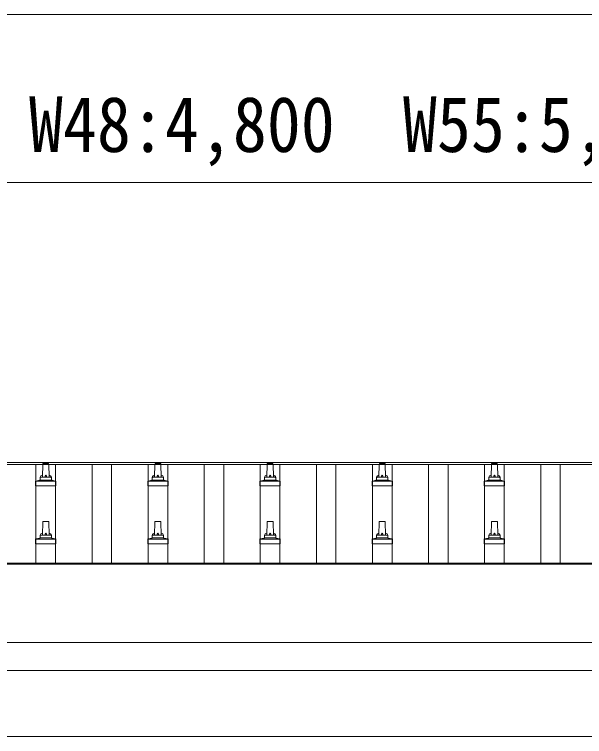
# Model space of a CAD drawing. Units: millimetres at full size, sheet at 1:50; details may follow other scales. Extents: x -14053 to 14053, y -9700 to 9700.
# Drawn here: x -9552 to -8535, y 2016 to 3304 of the extents above; entities that cross this region are included whole.
import ezdxf
from ezdxf.enums import TextEntityAlignment as Align

# ---------------------------------------------------------------- set-up
doc = ezdxf.new("R2010")
doc.units = ezdxf.units.MM
doc.header["$LTSCALE"] = 50
for name, color, linetype, lineweight in [('0-2_建具', 4, 'Continuous', 9), ('0-6_手摺', 5, 'Continuous', 5), ('0-8_外構', 6, 'Continuous', 9)]:
    doc.layers.add(name, color=color, linetype=linetype, lineweight=lineweight)
doc.styles.add('ＭＳ ゴシック', font='')
doc.styles.get('ＭＳ ゴシック').set_extended_font_data('MS Gothic')

msp = doc.modelspace()

# ---------------------------------------------------------------- linework, layer by layer
at = {"layer": '0-2_建具'}
for p, q in [((-11319.15, 2505.26), (-5918.65, 2505.26)), ((-11319.15, 2501.67), (-5896.15, 2501.67)), ((-9513.65, 2325.65), (-9513.65, 2501.67)), ((-9478.65, 2325.65), (-9478.65, 2501.67)), ((-9413.65, 2325.65), (-9413.65, 2501.67)), ((-9378.65, 2325.65), (-9378.65, 2501.67)), ((-9313.65, 2325.65), (-9313.65, 2501.67)), ((-9278.65, 2325.65), (-9278.65, 2501.67)), ((-9213.65, 2325.65), (-9213.65, 2501.67)), ((-9178.65, 2325.65), (-9178.65, 2501.67)), ((-9113.65, 2325.65), (-9113.65, 2501.67)), ((-9078.65, 2325.65), (-9078.65, 2501.67)), ((-9013.65, 2325.65), (-9013.65, 2501.67)), ((-8978.65, 2325.65), (-8978.65, 2501.67)), ((-8913.65, 2325.65), (-8913.65, 2501.67)), ((-8878.65, 2325.65), (-8878.65, 2501.67)), ((-8813.65, 2325.65), (-8813.65, 2501.67)), ((-8778.65, 2325.65), (-8778.65, 2501.67)), ((-8713.65, 2325.65), (-8713.65, 2501.67)), ((-8678.65, 2325.65), (-8678.65, 2501.67)), ((-8613.65, 2325.65), (-8613.65, 2501.67)), ((-8578.65, 2325.65), (-8578.65, 2501.67)), ((-11317.15, 2325.65), (-5918.65, 2325.65)), ((-11317.15, 2323.76), (-5896.15, 2323.76)), ((-5918.65, 2183.87), (-11317.15, 2183.87)), ((-11317.15, 2134.04), (-5918.65, 2134.04)), ((-5911.15, 2016.14), (-11199.39, 2016.14))]:
    msp.add_line(p, q, dxfattribs=at)
at = {"layer": '0-6_手摺'}
for p, q in [((-9502.15, 2478.74), (-9501.42, 2502.26)), ((-9500.42, 2503.24), (-9491.87, 2503.24)), ((-9490.87, 2502.26), (-9490.15, 2478.74)), ((-9302.15, 2478.74), (-9301.42, 2502.26)), ((-9300.42, 2503.24), (-9291.87, 2503.24)), ((-9290.87, 2502.26), (-9290.15, 2478.74)), ((-9102.15, 2478.74), (-9101.42, 2502.26)), ((-9100.42, 2503.24), (-9091.87, 2503.24)), ((-9090.87, 2502.26), (-9090.15, 2478.74)), ((-8902.15, 2478.74), (-8901.42, 2502.26)), ((-8900.42, 2503.24), (-8891.87, 2503.24)), ((-8890.87, 2502.26), (-8890.15, 2478.74)), ((-8702.15, 2478.74), (-8701.42, 2502.26)), ((-8700.42, 2503.24), (-8691.87, 2503.24)), ((-8690.87, 2502.26), (-8690.15, 2478.74)), ((-9513.63, 2471.92), (-9506.91, 2473.55)), ((-9506.53, 2473.74), (-9485.77, 2473.74)), ((-9506.15, 2474.52), (-9506.15, 2478.74)), ((-9505.15, 2478.74), (-9487.15, 2478.74)), ((-9486.15, 2474.52), (-9486.15, 2478.74)), ((-9478.66, 2471.92), (-9485.38, 2473.55)), ((-9313.63, 2471.92), (-9306.91, 2473.55)), ((-9306.53, 2473.74), (-9285.77, 2473.74)), ((-9306.15, 2474.52), (-9306.15, 2478.74)), ((-9305.15, 2478.74), (-9287.15, 2478.74)), ((-9286.15, 2474.52), (-9286.15, 2478.74)), ((-9278.66, 2471.92), (-9285.38, 2473.55)), ((-9113.63, 2471.92), (-9106.91, 2473.55)), ((-9106.53, 2473.74), (-9085.77, 2473.74)), ((-9106.15, 2474.52), (-9106.15, 2478.74)), ((-9105.15, 2478.74), (-9087.15, 2478.74)), ((-9086.15, 2474.52), (-9086.15, 2478.74)), ((-9078.66, 2471.92), (-9085.38, 2473.55)), ((-8913.63, 2471.92), (-8906.91, 2473.55)), ((-8906.53, 2473.74), (-8885.77, 2473.74)), ((-8906.15, 2474.52), (-8906.15, 2478.74)), ((-8905.15, 2478.74), (-8887.15, 2478.74)), ((-8886.15, 2474.52), (-8886.15, 2478.74)), ((-8878.66, 2471.92), (-8885.38, 2473.55)), ((-8713.63, 2471.92), (-8706.91, 2473.55)), ((-8706.53, 2473.74), (-8685.77, 2473.74)), ((-8706.15, 2474.52), (-8706.15, 2478.74)), ((-8705.15, 2478.74), (-8687.15, 2478.74)), ((-8686.15, 2474.52), (-8686.15, 2478.74)), ((-8678.66, 2471.92), (-8685.38, 2473.55)), ((-9514.4, 2463.24), (-9514.4, 2470.95)), ((-9477.9, 2463.24), (-9514.4, 2463.24)), ((-9514.02, 2471.74), (-9478.28, 2471.74)), ((-9477.9, 2463.24), (-9477.9, 2470.95)), ((-9314.4, 2463.24), (-9314.4, 2470.95)), ((-9277.9, 2463.24), (-9314.4, 2463.24)), ((-9314.02, 2471.74), (-9278.28, 2471.74)), ((-9277.9, 2463.24), (-9277.9, 2470.95)), ((-9114.4, 2463.24), (-9114.4, 2470.95)), ((-9077.9, 2463.24), (-9114.4, 2463.24)), ((-9114.02, 2471.74), (-9078.28, 2471.74)), ((-9077.9, 2463.24), (-9077.9, 2470.95)), ((-8914.4, 2463.24), (-8914.4, 2470.95)), ((-8877.9, 2463.24), (-8914.4, 2463.24)), ((-8914.02, 2471.74), (-8878.28, 2471.74)), ((-8877.9, 2463.24), (-8877.9, 2470.95)), ((-8714.4, 2463.24), (-8714.4, 2470.95)), ((-8677.9, 2463.24), (-8714.4, 2463.24)), ((-8714.02, 2471.74), (-8678.28, 2471.74)), ((-8677.9, 2463.24), (-8677.9, 2470.95)), ((-9502.15, 2375.4), (-9501.42, 2398.93)), ((-9500.42, 2399.9), (-9491.87, 2399.9)), ((-9490.87, 2398.93), (-9490.15, 2375.4)), ((-9302.15, 2375.4), (-9301.42, 2398.93)), ((-9300.42, 2399.9), (-9291.87, 2399.9)), ((-9290.87, 2398.93), (-9290.15, 2375.4)), ((-9102.15, 2375.4), (-9101.42, 2398.93)), ((-9100.42, 2399.9), (-9091.87, 2399.9)), ((-9090.87, 2398.93), (-9090.15, 2375.4)), ((-8902.15, 2375.4), (-8901.42, 2398.93)), ((-8900.42, 2399.9), (-8891.87, 2399.9)), ((-8890.87, 2398.93), (-8890.15, 2375.4)), ((-8702.15, 2375.4), (-8701.42, 2398.93)), ((-8700.42, 2399.9), (-8691.87, 2399.9)), ((-8690.87, 2398.93), (-8690.15, 2375.4)), ((-9513.63, 2368.59), (-9506.91, 2370.22)), ((-9506.53, 2370.4), (-9485.77, 2370.4)), ((-9506.15, 2371.19), (-9506.15, 2375.4)), ((-9505.15, 2375.4), (-9487.15, 2375.4)), ((-9486.15, 2371.19), (-9486.15, 2375.4)), ((-9478.66, 2368.59), (-9485.38, 2370.22)), ((-9313.63, 2368.59), (-9306.91, 2370.22)), ((-9306.53, 2370.4), (-9285.77, 2370.4)), ((-9306.15, 2371.19), (-9306.15, 2375.4)), ((-9305.15, 2375.4), (-9287.15, 2375.4)), ((-9286.15, 2371.19), (-9286.15, 2375.4)), ((-9278.66, 2368.59), (-9285.38, 2370.22)), ((-9113.63, 2368.59), (-9106.91, 2370.22)), ((-9106.53, 2370.4), (-9085.77, 2370.4)), ((-9106.15, 2371.19), (-9106.15, 2375.4)), ((-9105.15, 2375.4), (-9087.15, 2375.4)), ((-9086.15, 2371.19), (-9086.15, 2375.4)), ((-9078.66, 2368.59), (-9085.38, 2370.22)), ((-8913.63, 2368.59), (-8906.91, 2370.22)), ((-8906.53, 2370.4), (-8885.77, 2370.4)), ((-8906.15, 2371.19), (-8906.15, 2375.4)), ((-8905.15, 2375.4), (-8887.15, 2375.4)), ((-8886.15, 2371.19), (-8886.15, 2375.4)), ((-8878.66, 2368.59), (-8885.38, 2370.22)), ((-8713.63, 2368.59), (-8706.91, 2370.22)), ((-8706.53, 2370.4), (-8685.77, 2370.4)), ((-8706.15, 2371.19), (-8706.15, 2375.4)), ((-8705.15, 2375.4), (-8687.15, 2375.4)), ((-8686.15, 2371.19), (-8686.15, 2375.4)), ((-8678.66, 2368.59), (-8685.38, 2370.22)), ((-9514.4, 2359.9), (-9514.4, 2367.62)), ((-9477.9, 2359.9), (-9514.4, 2359.9)), ((-9514.02, 2368.4), (-9478.28, 2368.4)), ((-9477.9, 2359.9), (-9477.9, 2367.62)), ((-9314.4, 2359.9), (-9314.4, 2367.62)), ((-9277.9, 2359.9), (-9314.4, 2359.9)), ((-9314.02, 2368.4), (-9278.28, 2368.4)), ((-9277.9, 2359.9), (-9277.9, 2367.62)), ((-9114.4, 2359.9), (-9114.4, 2367.62)), ((-9077.9, 2359.9), (-9114.4, 2359.9)), ((-9114.02, 2368.4), (-9078.28, 2368.4)), ((-9077.9, 2359.9), (-9077.9, 2367.62)), ((-8914.4, 2359.9), (-8914.4, 2367.62)), ((-8877.9, 2359.9), (-8914.4, 2359.9)), ((-8914.02, 2368.4), (-8878.28, 2368.4)), ((-8877.9, 2359.9), (-8877.9, 2367.62)), ((-8714.4, 2359.9), (-8714.4, 2367.62)), ((-8677.9, 2359.9), (-8714.4, 2359.9)), ((-8714.02, 2368.4), (-8678.28, 2368.4)), ((-8677.9, 2359.9), (-8677.9, 2367.62))]:
    msp.add_line(p, q, dxfattribs=at)
for centre, radius, start, end in [((-9500.42, 2502.24), 1, 90, 178.60509), ((-9491.87, 2502.24), 1, 1.39491, 90), ((-9300.42, 2502.24), 1, 90, 178.60509), ((-9291.87, 2502.24), 1, 1.39491, 90), ((-9100.42, 2502.24), 1, 90, 178.60509), ((-9091.87, 2502.24), 1, 1.39491, 90), ((-8900.42, 2502.24), 1, 90, 178.60509), ((-8891.87, 2502.24), 1, 1.39491, 90), ((-8700.42, 2502.24), 1, 90, 178.60509), ((-8691.87, 2502.24), 1, 1.39491, 90), ((-9507.15, 2474.52), 1, 283.62699, 0), ((-9502.06, 2478.1), 4.13, 90, 171.17633), ((-9505.15, 2477.74), 1, 90, 180), ((-9492.82, 2478.74), 4.83, 133.60282, 180), ((-9499.48, 2478.74), 4.83, 0, 46.39718), ((-9490.23, 2478.1), 4.13, 8.82367, 90), ((-9487.15, 2477.74), 1, 0, 90), ((-9485.15, 2474.52), 1, 180, 256.37301), ((-9307.15, 2474.52), 1, 283.62699, 0), ((-9302.06, 2478.1), 4.13, 90, 171.17633), ((-9305.15, 2477.74), 1, 90, 180), ((-9292.82, 2478.74), 4.83, 133.60282, 180), ((-9299.48, 2478.74), 4.83, 0, 46.39718), ((-9290.23, 2478.1), 4.13, 8.82367, 90), ((-9287.15, 2477.74), 1, 0, 90), ((-9285.15, 2474.52), 1, 180, 256.37301), ((-9107.15, 2474.52), 1, 283.62699, 0), ((-9102.06, 2478.1), 4.13, 90, 171.17633), ((-9105.15, 2477.74), 1, 90, 180), ((-9092.82, 2478.74), 4.83, 133.60282, 180), ((-9099.48, 2478.74), 4.83, 0, 46.39718), ((-9090.23, 2478.1), 4.13, 8.82367, 90), ((-9087.15, 2477.74), 1, 0, 90), ((-9085.15, 2474.52), 1, 180, 256.37301), ((-8907.15, 2474.52), 1, 283.62699, 0), ((-8902.06, 2478.1), 4.13, 90, 171.17633), ((-8905.15, 2477.74), 1, 90, 180), ((-8892.82, 2478.74), 4.83, 133.60282, 180), ((-8899.48, 2478.74), 4.83, 0, 46.39718), ((-8890.23, 2478.1), 4.13, 8.82367, 90), ((-8887.15, 2477.74), 1, 0, 90), ((-8885.15, 2474.52), 1, 180, 256.37301), ((-8707.15, 2474.52), 1, 283.62699, 0), ((-8702.06, 2478.1), 4.13, 90, 171.17633), ((-8705.15, 2477.74), 1, 90, 180), ((-8692.82, 2478.74), 4.83, 133.60282, 180), ((-8699.48, 2478.74), 4.83, 0, 46.39718), ((-8690.23, 2478.1), 4.13, 8.82367, 90), ((-8687.15, 2477.74), 1, 0, 90), ((-8685.15, 2474.52), 1, 180, 256.37301), ((-9513.4, 2470.95), 1, 103.62699, 180), ((-9478.9, 2470.95), 1, 0, 76.37301), ((-9313.4, 2470.95), 1, 103.62699, 180), ((-9278.9, 2470.95), 1, 0, 76.37301), ((-9113.4, 2470.95), 1, 103.62699, 180), ((-9078.9, 2470.95), 1, 0, 76.37301), ((-8913.4, 2470.95), 1, 103.62699, 180), ((-8878.9, 2470.95), 1, 0, 76.37301), ((-8713.4, 2470.95), 1, 103.62699, 180), ((-8678.9, 2470.95), 1, 0, 76.37301), ((-9500.42, 2398.9), 1, 90, 178.60509), ((-9491.87, 2398.9), 1, 1.39491, 90), ((-9300.42, 2398.9), 1, 90, 178.60509), ((-9291.87, 2398.9), 1, 1.39491, 90), ((-9100.42, 2398.9), 1, 90, 178.60509), ((-9091.87, 2398.9), 1, 1.39491, 90), ((-8900.42, 2398.9), 1, 90, 178.60509), ((-8891.87, 2398.9), 1, 1.39491, 90), ((-8700.42, 2398.9), 1, 90, 178.60509), ((-8691.87, 2398.9), 1, 1.39491, 90), ((-9507.15, 2371.19), 1, 283.62699, 0), ((-9502.06, 2374.77), 4.13, 90, 171.17633), ((-9505.15, 2374.4), 1, 90, 180), ((-9492.82, 2375.4), 4.83, 133.60282, 180), ((-9499.48, 2375.4), 4.83, 0, 46.39718), ((-9490.23, 2374.77), 4.13, 8.82367, 90), ((-9487.15, 2374.4), 1, 0, 90), ((-9485.15, 2371.19), 1, 180, 256.37301), ((-9307.15, 2371.19), 1, 283.62699, 0), ((-9302.06, 2374.77), 4.13, 90, 171.17633), ((-9305.15, 2374.4), 1, 90, 180), ((-9292.82, 2375.4), 4.83, 133.60282, 180), ((-9299.48, 2375.4), 4.83, 0, 46.39718), ((-9290.23, 2374.77), 4.13, 8.82367, 90), ((-9287.15, 2374.4), 1, 0, 90), ((-9285.15, 2371.19), 1, 180, 256.37301), ((-9107.15, 2371.19), 1, 283.62699, 0), ((-9102.06, 2374.77), 4.13, 90, 171.17633), ((-9105.15, 2374.4), 1, 90, 180), ((-9092.82, 2375.4), 4.83, 133.60282, 180), ((-9099.48, 2375.4), 4.83, 0, 46.39718), ((-9090.23, 2374.77), 4.13, 8.82367, 90), ((-9087.15, 2374.4), 1, 0, 90), ((-9085.15, 2371.19), 1, 180, 256.37301), ((-8907.15, 2371.19), 1, 283.62699, 0), ((-8902.06, 2374.77), 4.13, 90, 171.17633), ((-8905.15, 2374.4), 1, 90, 180), ((-8892.82, 2375.4), 4.83, 133.60282, 180), ((-8899.48, 2375.4), 4.83, 0, 46.39718), ((-8890.23, 2374.77), 4.13, 8.82367, 90), ((-8887.15, 2374.4), 1, 0, 90), ((-8885.15, 2371.19), 1, 180, 256.37301), ((-8707.15, 2371.19), 1, 283.62699, 0), ((-8702.06, 2374.77), 4.13, 90, 171.17633), ((-8705.15, 2374.4), 1, 90, 180), ((-8692.82, 2375.4), 4.83, 133.60282, 180), ((-8699.48, 2375.4), 4.83, 0, 46.39718), ((-8690.23, 2374.77), 4.13, 8.82367, 90), ((-8687.15, 2374.4), 1, 0, 90), ((-8685.15, 2371.19), 1, 180, 256.37301), ((-9513.4, 2367.62), 1, 103.62699, 180), ((-9478.9, 2367.62), 1, 0, 76.37301), ((-9313.4, 2367.62), 1, 103.62699, 180), ((-9278.9, 2367.62), 1, 0, 76.37301), ((-9113.4, 2367.62), 1, 103.62699, 180), ((-9078.9, 2367.62), 1, 0, 76.37301), ((-8913.4, 2367.62), 1, 103.62699, 180), ((-8878.9, 2367.62), 1, 0, 76.37301), ((-8713.4, 2367.62), 1, 103.62699, 180), ((-8678.9, 2367.62), 1, 0, 76.37301)]:
    msp.add_arc(centre, radius, start, end, dxfattribs=at)
at = {"layer": '0-8_外構'}
msp.add_line((-11296.15, 3004.26), (-5896.15, 3004.26), dxfattribs=at)
msp.add_lwpolyline([(-11348.15, 3304.26), (-2844.15, 3304.26), (-2844.15, 2704.26)], dxfattribs=at)

# ---------------------------------------------------------------- texts
at = {"layer": '0-8_外構', "color": 7, "style": 'ＭＳ ゴシック', "width": 0.9}
msp.add_text('W48:4,800\u3000W55:5,400\u3000W60:6,000', height=98.97, dxfattribs=at).set_placement((-9526.15, 3029.26), align=Align.BOTTOM_LEFT)

doc.saveas('drawing.dxf')
